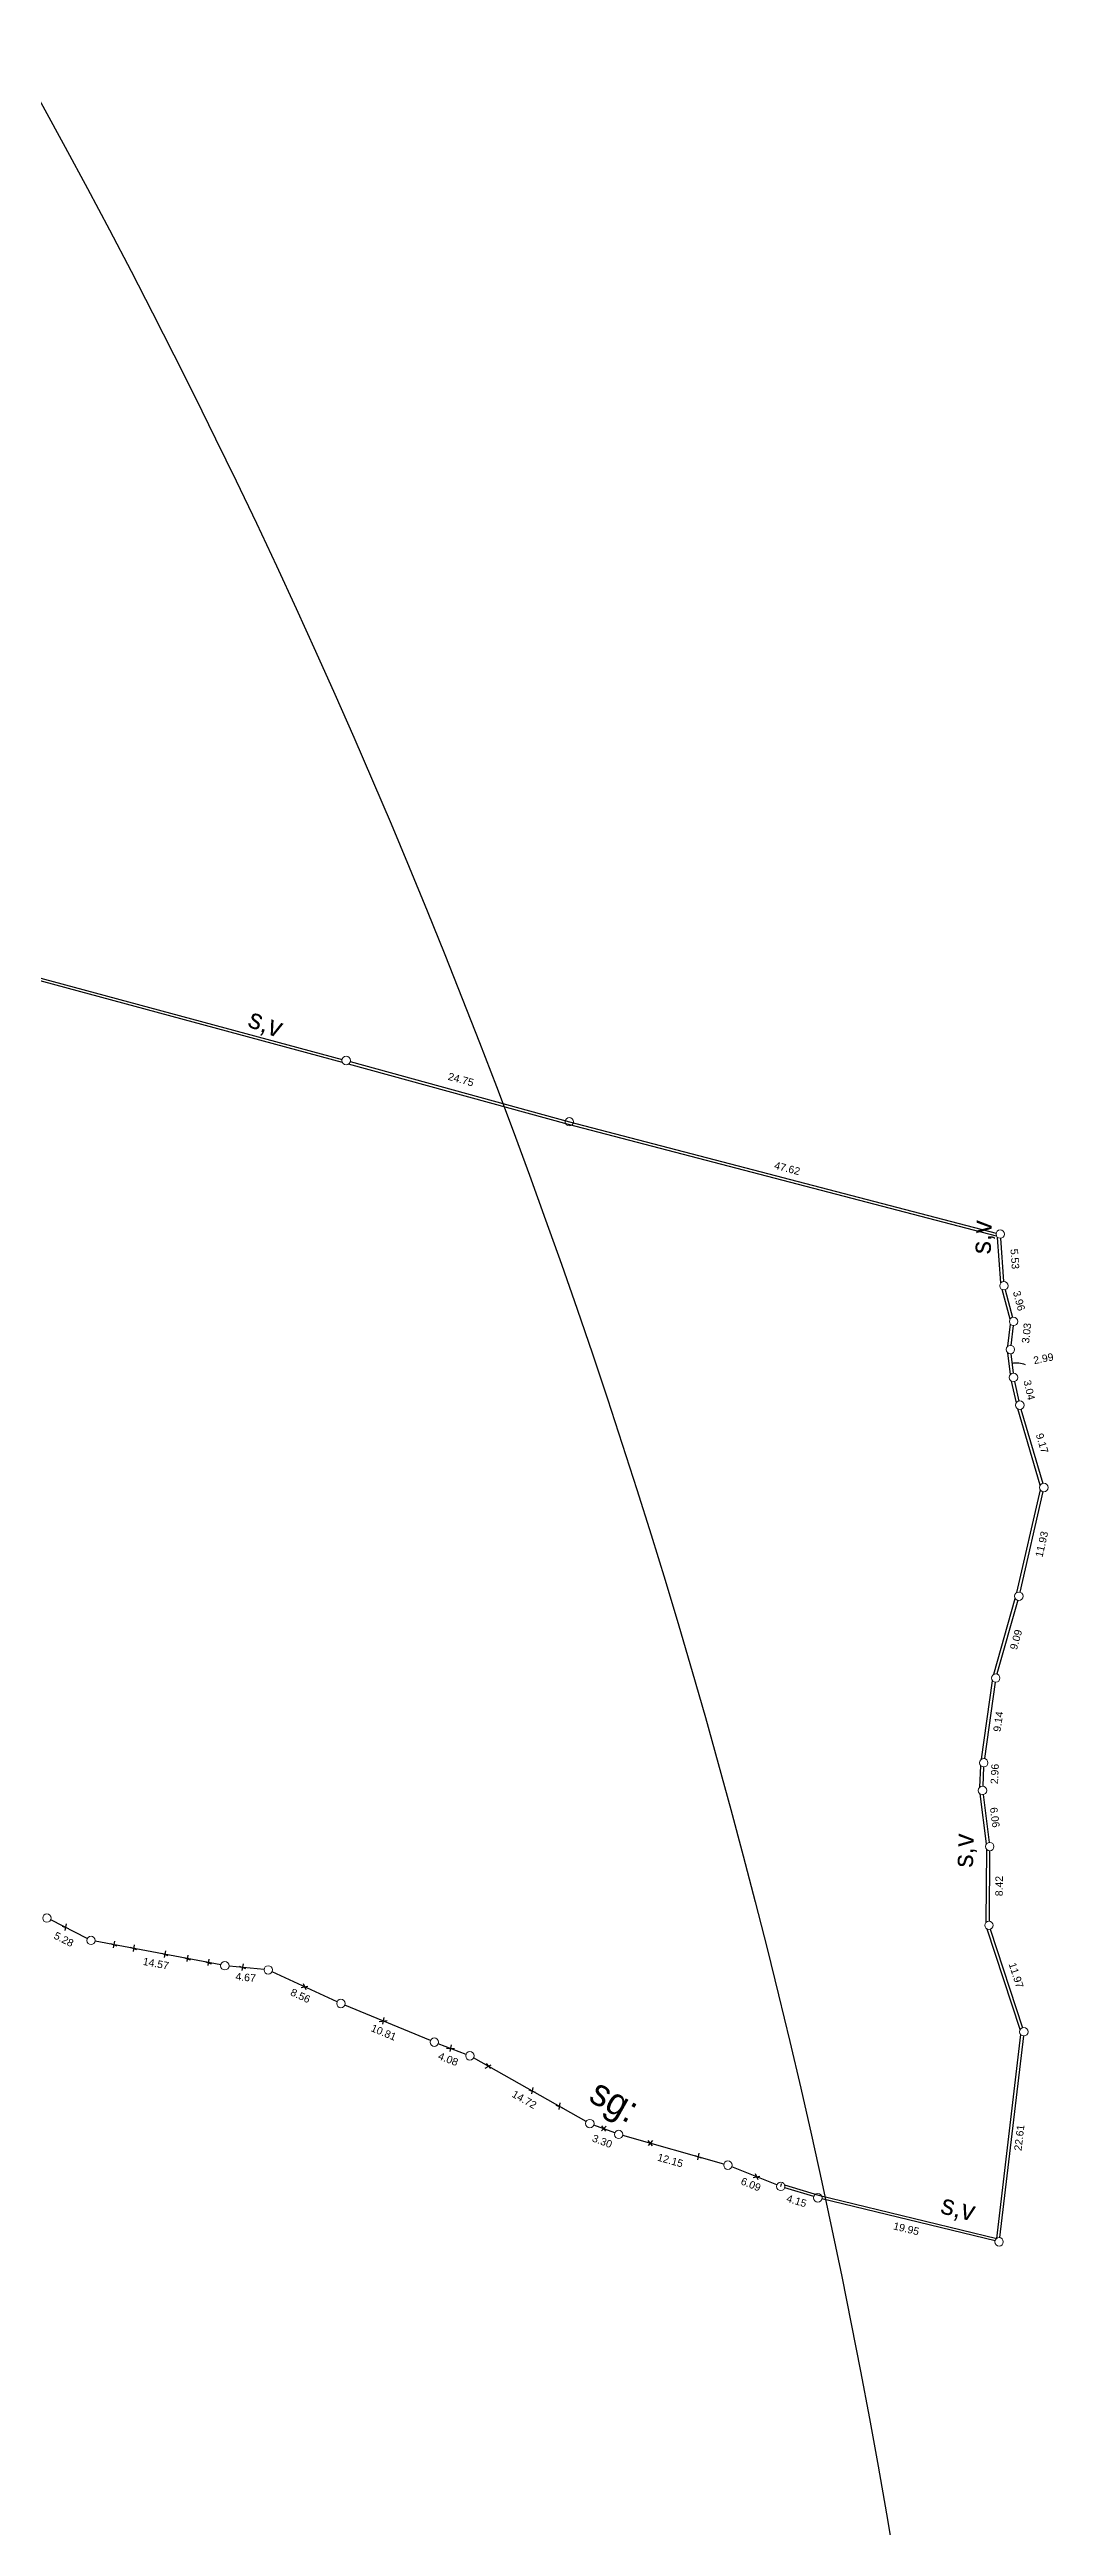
# Model space of a CAD drawing. Header units: inches. Extents: x 155688 to 157349, y 190936 to 192590.
# Drawn here: x 157240.8 to 157348.9, y 191903.1 to 192167.9 of the extents above; entities that cross this region are included whole.
import ezdxf

# ---------------------------------------------------------------- set-up
doc = ezdxf.new("R2010")
doc.units = ezdxf.units.IN
doc.header["$MEASUREMENT"] = 0
doc.header["$PDMODE"] = 32
doc.header["$PDSIZE"] = 0.5
doc.layers.add('DIMENSION', color=140, linetype='Continuous')
doc.layers.add('selk', color=7, linetype='Continuous')
doc.layers.add('SUB CIRCLE', color=2, linetype='Continuous', lineweight=20)
doc.styles.get("Standard").update_dxf_attribs({"font": 'arial.ttf'})
doc.styles.add('STYLE2', font='ara-4.shx')
doc.dimstyles.get("Standard").update_dxf_attribs({"dimtxt": 0.18, "dimasz": 0.18, "dimexe": 0.18, "dimexo": 0.0625, "dimgap": 0.09, "dimtad": 0, "dimtih": 1, "dimtoh": 1, "dimdec": 4, "dimzin": 0, "dimdsep": 46, "dimtxsty": 'Standard', "dimcen": 0.09, "dimadec": 0, "dimazin": 0, "dimtfac": 1, "dimtdec": 4, "dimtofl": 0, "dimtmove": 0, "dimatfit": 3, "dimfxl": 1, "dimtolj": 1, "dimtzin": 0, "dimarcsym": 0})

# ---------------------------------------------------------------- blocks, each defined once
blk = doc.blocks.new('*D90')
at = {"layer": 'DEFPOINTS', "color": 0, "transparency": 16777216}
for p in [(160008.59, 191617.55, 0.91), (160008.03, 191616.46), (160013.3, 191615.16, 0.91)]:
    blk.add_point(p, dxfattribs=at)
at = {"layer": 'DIMENSION', "color": 0, "transparency": 16777216, "insert": (160010.39, 191615.27), "char_height": 0.8, "attachment_point": 5, "rotation": 333.1148}
blk.add_mtext('\\A1;5.28', dxfattribs=at)
blk = doc.blocks.new('*D91')
at = {"layer": 'DEFPOINTS', "color": 0, "transparency": 16777216}
for p in [(160013.3, 191615.16, 0.91), (160027.61, 191612.45, 0.91), (160027.4, 191611.32)]:
    blk.add_point(p, dxfattribs=at)
at = {"layer": 'DIMENSION', "color": 0, "transparency": 16777216, "insert": (160020.24, 191612.68), "char_height": 0.8, "attachment_point": 5, "rotation": 349.2724}
blk.add_mtext('\\A1;14.57', dxfattribs=at)
blk = doc.blocks.new('*D92')
at = {"layer": 'DEFPOINTS', "color": 0, "transparency": 16777216}
for p in [(160027.61, 191612.45, 0.91), (160032.26, 191612.01, 0.91), (160027.52, 191611.43)]:
    blk.add_point(p, dxfattribs=at)
at = {"layer": 'DIMENSION', "color": 0, "transparency": 16777216, "insert": (160029.84, 191611.21), "char_height": 0.8, "attachment_point": 5, "rotation": 354.5143}
blk.add_mtext('\\A1;4.67', dxfattribs=at)
blk = doc.blocks.new('*D93')
at = {"layer": 'DEFPOINTS', "color": 0, "transparency": 16777216}
for p in [(160032.26, 191612.01, 0.91), (160031.81, 191611.04), (160040.03, 191608.41, 0.91)]:
    blk.add_point(p, dxfattribs=at)
at = {"layer": 'DIMENSION', "color": 0, "transparency": 16777216, "insert": (160035.7, 191609.24), "char_height": 0.8, "attachment_point": 5, "rotation": 335.1804}
blk.add_mtext('\\A1;8.56', dxfattribs=at)
blk = doc.blocks.new('*D94')
at = {"layer": 'DEFPOINTS', "color": 0, "transparency": 16777216}
for p in [(160039.6, 191607.39), (160040.03, 191608.41, 0.91), (160050.01, 191604.28, 0.91)]:
    blk.add_point(p, dxfattribs=at)
at = {"layer": 'DIMENSION', "color": 0, "transparency": 16777216, "insert": (160044.6, 191605.32), "char_height": 0.8, "attachment_point": 5, "rotation": 337.538}
blk.add_mtext('\\A1;10.81', dxfattribs=at)
blk = doc.blocks.new('*D95')
at = {"layer": 'DEFPOINTS', "color": 0, "transparency": 16777216}
for p in [(160050.01, 191604.28, 0.91), (160049.6, 191603.21), (160053.82, 191602.82, 0.91)]:
    blk.add_point(p, dxfattribs=at)
at = {"layer": 'DIMENSION', "color": 0, "transparency": 16777216, "insert": (160051.5, 191602.47), "char_height": 0.8, "attachment_point": 5, "rotation": 338.9443}
blk.add_mtext('\\A1;4.08', dxfattribs=at)
blk = doc.blocks.new('*D96')
at = {"layer": 'DEFPOINTS', "color": 0, "transparency": 16777216}
for p in [(160053.82, 191602.82, 0.91), (160066.05, 191594.54), (160066.64, 191595.58, 0.91)]:
    blk.add_point(p, dxfattribs=at)
at = {"layer": 'DIMENSION', "color": 0, "transparency": 16777216, "insert": (160059.64, 191598.15), "char_height": 0.8, "attachment_point": 5, "rotation": 330.5583}
blk.add_mtext('\\A1;14.72', dxfattribs=at)
blk = doc.blocks.new('*D97')
at = {"layer": 'DEFPOINTS', "color": 0, "transparency": 16777216}
for p in [(160066.19, 191594.36), (160066.64, 191595.58, 0.91), (160069.73, 191594.42, 0.91)]:
    blk.add_point(p, dxfattribs=at)
at = {"layer": 'DIMENSION', "color": 0, "transparency": 16777216, "insert": (160067.97, 191593.69), "char_height": 0.8, "attachment_point": 5, "rotation": 339.4094}
blk.add_mtext('\\A1;3.30', dxfattribs=at)
blk = doc.blocks.new('*D98')
at = {"layer": 'DEFPOINTS', "color": 0, "transparency": 16777216}
for p in [(160069.73, 191594.42, 0.91), (160081.42, 191591.13, 0.91), (160081.1, 191589.99)]:
    blk.add_point(p, dxfattribs=at)
at = {"layer": 'DIMENSION', "color": 0, "transparency": 16777216, "insert": (160075.25, 191591.64), "char_height": 0.8, "attachment_point": 5, "rotation": 344.2827}
blk.add_mtext('\\A1;12.15', dxfattribs=at)
blk = doc.blocks.new('*D99')
at = {"layer": 'DEFPOINTS', "color": 0, "transparency": 16777216}
for p in [(160081.42, 191591.13, 0.91), (160087.06, 191588.86, 0.91), (160086.7, 191587.95)]:
    blk.add_point(p, dxfattribs=at)
at = {"layer": 'DIMENSION', "color": 0, "transparency": 16777216, "insert": (160083.87, 191589.08), "char_height": 0.8, "attachment_point": 5, "rotation": 338.0884}
blk.add_mtext('\\A1;6.09', dxfattribs=at)
blk = doc.blocks.new('*D100')
at = {"layer": 'DEFPOINTS', "color": 0, "transparency": 16777216}
for p in [(160087.06, 191588.86, 0.91), (160090.74, 191586.7), (160091.03, 191587.64, 0.91)]:
    blk.add_point(p, dxfattribs=at)
at = {"layer": 'DIMENSION', "color": 0, "transparency": 16777216, "insert": (160088.76, 191587.31), "char_height": 0.8, "attachment_point": 5, "rotation": 342.949}
blk.add_mtext('\\A1;4.15', dxfattribs=at)
blk = doc.blocks.new('*D101')
at = {"layer": 'DEFPOINTS', "color": 0, "transparency": 16777216}
for p in [(160091.03, 191587.64, 0.91), (160110.42, 191582.94, 0.91), (160110.19, 191581.98)]:
    blk.add_point(p, dxfattribs=at)
at = {"layer": 'DIMENSION', "color": 0, "transparency": 16777216, "insert": (160100.49, 191584.34), "char_height": 0.8, "attachment_point": 5, "rotation": 346.3552}
blk.add_mtext('\\A1;19.95', dxfattribs=at)
blk = doc.blocks.new('*D102')
at = {"layer": 'DEFPOINTS', "color": 0, "transparency": 16777216}
for p in [(160113.06, 191605.4, 0.91), (160113.9, 191605.3), (160110.42, 191582.94, 0.91)]:
    blk.add_point(p, dxfattribs=at)
at = {"layer": 'DIMENSION', "color": 0, "transparency": 16777216, "insert": (160112.58, 191594.07), "char_height": 0.8, "attachment_point": 5, "rotation": 83.2801}
blk.add_mtext('\\A1;22.61', dxfattribs=at)
blk = doc.blocks.new('*D103')
at = {"layer": 'DEFPOINTS', "color": 0, "transparency": 16777216}
for p in [(160109.33, 191616.77, 0.91), (160110.38, 191617.11), (160113.06, 191605.4, 0.91)]:
    blk.add_point(p, dxfattribs=at)
at = {"layer": 'DIMENSION', "color": 0, "transparency": 16777216, "insert": (160112.24, 191611.43), "char_height": 0.8, "attachment_point": 5, "rotation": 288.158}
blk.add_mtext('\\A1;11.97', dxfattribs=at)
blk = doc.blocks.new('*D104')
at = {"layer": 'DEFPOINTS', "color": 0, "transparency": 16777216}
for p in [(160109.41, 191625.19, 0.91), (160110.46, 191625.18), (160109.33, 191616.77, 0.91)]:
    blk.add_point(p, dxfattribs=at)
at = {"layer": 'DIMENSION', "color": 0, "transparency": 16777216, "insert": (160110.42, 191620.97), "char_height": 0.8, "attachment_point": 5, "rotation": 89.4689}
blk.add_mtext('\\A1;8.42', dxfattribs=at)
blk = doc.blocks.new('*D105')
at = {"layer": 'DEFPOINTS', "color": 0, "transparency": 16777216}
for p in [(160108.64, 191631.19, 0.91), (160109.41, 191625.19, 0.91), (160110.34, 191625.31)]:
    blk.add_point(p, dxfattribs=at)
at = {"layer": 'DIMENSION', "color": 0, "transparency": 16777216, "insert": (160109.96, 191628.31), "char_height": 0.8, "attachment_point": 5, "rotation": 277.3127}
blk.add_mtext('\\A1;6.06', dxfattribs=at)
blk = doc.blocks.new('*D106')
at = {"layer": 'DEFPOINTS', "color": 0, "transparency": 16777216}
for p in [(160108.78, 191634.15, 0.91), (160108.64, 191631.19, 0.91), (160109.86, 191631.14)]:
    blk.add_point(p, dxfattribs=at)
at = {"layer": 'DIMENSION', "color": 0, "transparency": 16777216, "insert": (160109.95, 191632.95), "char_height": 0.8, "attachment_point": 5, "rotation": 87.3693}
blk.add_mtext('\\A1;2.96', dxfattribs=at)
blk = doc.blocks.new('*D107')
at = {"layer": 'DEFPOINTS', "color": 0, "transparency": 16777216}
for p in [(160110.06, 191643.21, 0.91), (160110.97, 191643.08), (160108.78, 191634.15, 0.91)]:
    blk.add_point(p, dxfattribs=at)
at = {"layer": 'DIMENSION', "color": 0, "transparency": 16777216, "insert": (160110.33, 191638.55), "char_height": 0.8, "attachment_point": 5, "rotation": 81.9514}
blk.add_mtext('\\A1;9.14', dxfattribs=at)
blk = doc.blocks.new('*D108')
at = {"layer": 'DEFPOINTS', "color": 0, "transparency": 16777216}
for p in [(160112.53, 191651.95, 0.91), (160110.06, 191643.21, 0.91), (160110.99, 191642.94)]:
    blk.add_point(p, dxfattribs=at)
at = {"layer": 'DIMENSION', "color": 0, "transparency": 16777216, "insert": (160112.23, 191647.31), "char_height": 0.8, "attachment_point": 5, "rotation": 74.214}
blk.add_mtext('\\A1;9.09', dxfattribs=at)
blk = doc.blocks.new('*D109')
at = {"layer": 'DEFPOINTS', "color": 0, "transparency": 16777216}
for p in [(160115.2, 191663.58, 0.91), (160116.31, 191663.32), (160112.53, 191651.95, 0.91)]:
    blk.add_point(p, dxfattribs=at)
at = {"layer": 'DIMENSION', "color": 0, "transparency": 16777216, "insert": (160114.98, 191657.51), "char_height": 0.8, "attachment_point": 5, "rotation": 77.0414}
blk.add_mtext('\\A1;11.93', dxfattribs=at)
blk = doc.blocks.new('*D110')
at = {"layer": 'DEFPOINTS', "color": 0, "transparency": 16777216}
for p in [(160112.63, 191672.37, 0.91), (160113.73, 191672.7), (160115.2, 191663.58, 0.91)]:
    blk.add_point(p, dxfattribs=at)
at = {"layer": 'DIMENSION', "color": 0, "transparency": 16777216, "insert": (160115.02, 191668.3), "char_height": 0.8, "attachment_point": 5, "rotation": 286.2957}
blk.add_mtext('\\A1;9.17', dxfattribs=at)
blk = doc.blocks.new('*D111')
at = {"layer": 'DEFPOINTS', "color": 0, "transparency": 16777216}
for p in [(160111.96, 191675.34, 0.91), (160112.63, 191672.37, 0.91), (160113.94, 191672.67)]:
    blk.add_point(p, dxfattribs=at)
at = {"layer": 'DIMENSION', "color": 0, "transparency": 16777216, "insert": (160113.64, 191673.99), "char_height": 0.8, "attachment_point": 5, "rotation": 282.7984}
blk.add_mtext('\\A1;3.04', dxfattribs=at)
blk = doc.blocks.new('*D112')
at = {"layer": 'DEFPOINTS', "color": 0, "transparency": 16777216}
for p in [(160116.63, 191677.65), (160116.98, 191675.9, 0.91), (160114.05, 191675.31, 0.91)]:
    blk.add_point(p, dxfattribs=at)
at = {"layer": 'DIMENSION', "color": 0, "transparency": 16777216, "insert": (160115.16, 191677.35), "char_height": 0.8, "attachment_point": 5, "rotation": 11.3619}
blk.add_mtext('\\A1;2.99', dxfattribs=at)
blk = doc.blocks.new('*D113')
at = {"layer": 'DEFPOINTS', "color": 0, "transparency": 16777216}
for p in [(160111.97, 191681.32, 0.91), (160111.62, 191678.32, 0.91), (160113.13, 191678.14)]:
    blk.add_point(p, dxfattribs=at)
at = {"layer": 'DIMENSION', "color": 0, "transparency": 16777216, "insert": (160113.35, 191680.07), "char_height": 0.8, "attachment_point": 5, "rotation": 83.434}
blk.add_mtext('\\A1;3.03', dxfattribs=at)
blk = doc.blocks.new('*D114')
at = {"layer": 'DEFPOINTS', "color": 0, "transparency": 16777216}
for p in [(160110.93, 191685.14, 0.91), (160111.97, 191681.32, 0.91), (160113.07, 191681.62)]:
    blk.add_point(p, dxfattribs=at)
at = {"layer": 'DIMENSION', "color": 0, "transparency": 16777216, "insert": (160112.55, 191683.53), "char_height": 0.8, "attachment_point": 5, "rotation": 285.1637}
blk.add_mtext('\\A1;3.96', dxfattribs=at)
blk = doc.blocks.new('*D115')
at = {"layer": 'DEFPOINTS', "color": 0, "transparency": 16777216}
for p in [(160110.54, 191690.66, 0.91), (160110.93, 191685.14, 0.91), (160112.3, 191685.24)]:
    blk.add_point(p, dxfattribs=at)
at = {"layer": 'DIMENSION', "color": 0, "transparency": 16777216, "insert": (160112.1, 191688), "char_height": 0.8, "attachment_point": 5, "rotation": 274.1255}
blk.add_mtext('\\A1;5.53', dxfattribs=at)
blk = doc.blocks.new('*D116')
at = {"layer": 'DEFPOINTS', "color": 0, "transparency": 16777216}
for p in [(160064.46, 191702.67, 0.91), (160064.72, 191703.69), (160110.54, 191690.66, 0.91)]:
    blk.add_point(p, dxfattribs=at)
at = {"layer": 'DIMENSION', "color": 0, "transparency": 16777216, "insert": (160087.76, 191697.68), "char_height": 0.8, "attachment_point": 5, "rotation": 345.3909}
blk.add_mtext('\\A1;47.62', dxfattribs=at)
blk = doc.blocks.new('*D117')
at = {"layer": 'DEFPOINTS', "color": 0, "transparency": 16777216}
for p in [(160040.93, 191710.45), (160040.59, 191709.21, 0.91), (160064.46, 191702.67, 0.91)]:
    blk.add_point(p, dxfattribs=at)
at = {"layer": 'DIMENSION', "color": 0, "transparency": 16777216, "insert": (160052.86, 191707.18), "char_height": 0.8, "attachment_point": 5, "rotation": 344.6665}
blk.add_mtext('\\A1;24.75', dxfattribs=at)
blk = doc.blocks.new('*D118')
at = {"layer": 'DEFPOINTS', "color": 0, "transparency": 16777216}
for p in [(159970.1, 191729.29), (159969.83, 191728.29, 0.91), (160040.59, 191709.21, 0.91)]:
    blk.add_point(p, dxfattribs=at)
at = {"layer": 'DIMENSION', "color": 0, "transparency": 16777216, "insert": (160005.48, 191719.75), "char_height": 0.8, "attachment_point": 5, "rotation": 344.9138}
blk.add_mtext('\\A1;73.28', dxfattribs=at)
blk = doc.blocks.new('esgt')
at = {"color": 0, "elevation": 0.907, "flags": 128}
for points in [[(160040.18802, 191709.01229), (159970.07672, 191727.9117)], [(160110.13672, 191690.45395), (160064.37845, 191702.38083), (160040.83409, 191708.83664)], [(160110.6116, 191685.45461), (160110.26186, 191690.30353)], [(160111.59266, 191681.56791), (160110.73314, 191684.73945)], [(160111.36428, 191678.68417), (160111.63357, 191681.02375)], [(160111.62242, 191675.64051), (160111.36323, 191677.94988)], [(160112.26511, 191672.63428), (160111.73971, 191674.94712)], [(160114.82189, 191663.81341), (160112.43812, 191671.96754)], [(160112.31181, 191652.3448), (160114.83638, 191663.31606)], [(160109.85952, 191643.61103), (160112.14902, 191651.70951)], [(160108.52687, 191634.52876), (160109.71295, 191642.91655)], [(160108.35667, 191631.54348), (160108.46188, 191633.83337)], [(160109.0717, 191625.48115), (160108.38609, 191630.82379)], [(160109.03708, 191617.10983), (160109.10886, 191624.85404)], [(160112.67537, 191605.62087), (160109.15342, 191616.35946)], [(160087.47359, 191589.05012), (160091.11239, 191587.93408), (160110.16064, 191583.31007), (160112.72777, 191605.09765)], [(160087.06495, 191588.86165), (160087.15292, 191589.14847)], [(160087.15324, 191589.1495), (160087.16509, 191589.14473)]]:
    blk.add_lwpolyline(points, dxfattribs=at)
at = {"color": 3, "elevation": 0.907, "flags": 128}
for points in [[(159970.26545, 191728.17153), (160040.15546, 191709.33178)], [(160041.02394, 191709.09566), (160064.45595, 191702.67065), (160110.1015, 191690.77316)], [(160110.56933, 191690.21082), (160110.90258, 191685.59049)], [(160111.05266, 191684.70732), (160111.85224, 191681.75699)], [(160111.9185, 191680.87561), (160111.67541, 191678.7637)], [(160111.67414, 191677.86946), (160111.90777, 191675.78785)], [(160112.05764, 191674.90183), (160112.53227, 191672.81247)], [(160112.75822, 191671.94173), (160115.07769, 191664.00758)], [(160115.10304, 191663.13712), (160112.62987, 191652.38919)], [(160112.40653, 191651.51763), (160110.17938, 191643.63968)], [(160109.99395, 191642.76109), (160108.83996, 191634.60022)], [(160108.7563, 191633.70513), (160108.66161, 191631.64418)], [(160108.69823, 191630.74832), (160109.35468, 191625.63299)], [(160109.40778, 191624.73667), (160109.33813, 191617.22164)], [(160012.89859, 191615.36715), (160008.98932, 191617.34916)], [(160027.17282, 191612.53542), (160013.74209, 191615.07989)], [(160109.47419, 191616.34406), (160112.92472, 191605.82325)], [(160031.81102, 191612.04867), (160028.06289, 191612.40864)], [(160039.61952, 191608.60155), (160032.66739, 191611.81676)], [(160049.59909, 191604.45559), (160040.44381, 191608.24072)], [(160053.403, 191602.97933), (160050.43491, 191604.12198)], [(160113.0123, 191604.94875), (160110.47161, 191583.38556)], [(160066.25107, 191595.80285), (160054.21484, 191602.59646)], [(160069.3067, 191594.58091), (160067.06421, 191595.42339)], [(160080.98578, 191591.25456), (160070.16113, 191594.30075)], [(160086.64746, 191589.02958), (160081.83645, 191590.96473)], [(160090.60273, 191587.7766), (160087.49517, 191588.7297)], [(160109.98165, 191583.04481), (160091.47025, 191587.5385)]]:
    blk.add_lwpolyline(points, dxfattribs=at)
at = {"layer": 'DIMENSION'}
blk.add_arc((160112.22848, 191673.7013, 0.907), 3.15782, 71.4961025, 97.9640587, dxfattribs=at)
at = {"layer": 'selk', "color": 0, "elevation": 0.907, "flags": 128}
for points in [[(160010.20475, 191616.68694), (160010.88316, 191616.4297)], [(160010.63093, 191616.93516), (160010.50887, 191616.22782)], [(160015.37466, 191614.83886), (160016.05307, 191614.58162)], [(160015.80084, 191615.08708), (160015.67877, 191614.37974)], [(160017.92794, 191614.6841), (160017.80588, 191613.97675)], [(160017.50177, 191614.43588), (160018.18018, 191614.17864)], [(160020.82477, 191613.80633), (160021.50318, 191613.54909)], [(160021.25094, 191614.05455), (160021.12888, 191613.34721)], [(160023.2313, 191613.35041), (160023.90972, 191613.09317)], [(160023.65748, 191613.59863), (160023.53542, 191612.89128)], [(160025.48719, 191612.92303), (160026.1656, 191612.66579)], [(160025.91337, 191613.17125), (160025.79131, 191612.4639)], [(160029.13822, 191612.40724), (160029.81663, 191612.15)], [(160029.56439, 191612.65546), (160029.44233, 191611.94811)], [(160035.76568, 191610.13598), (160036.47798, 191610.27395)], [(160035.99763, 191610.57123), (160036.26579, 191609.9054)], [(160044.11577, 191606.50083), (160044.9656, 191606.58774)], [(160044.61167, 191606.92967), (160044.48961, 191606.22232)], [(160051.80504, 191604.00471), (160051.68298, 191603.29737)], [(160051.30045, 191603.62402), (160052.18046, 191603.6223)], [(160055.46103, 191601.51669), (160056.09581, 191601.86808)], [(160055.54708, 191602.00232), (160056.00793, 191601.45199)], [(160060.10995, 191599.20243), (160060.78836, 191598.94519)], [(160060.53613, 191599.45065), (160060.41407, 191598.7433)], [(160063.02624, 191597.55639), (160063.70465, 191597.29914)], [(160063.45242, 191597.8046), (160063.33036, 191597.09726)], [(160067.88462, 191595.33863), (160068.31599, 191594.75525)], [(160068.37733, 191595.31681), (160067.89198, 191594.78796)], [(160072.85659, 191593.77601), (160073.30816, 191593.20811)], [(160073.34977, 191593.77148), (160072.88326, 191593.22594)], [(160077.87363, 191592.16553), (160078.55204, 191591.90829)], [(160078.29981, 191592.41375), (160078.17775, 191591.70641)], [(160084.11613, 191589.81403), (160084.82478, 191589.9697)], [(160084.33717, 191590.25492), (160084.62183, 191589.59598)]]:
    blk.add_lwpolyline(points, dxfattribs=at)
at = {"layer": 'SUB CIRCLE'}
for centre in [(160040.58995, 191709.21465, 0.907), (160064.45595, 191702.67065, 0.907), (160110.53695, 191690.65965, 0.907), (160110.93495, 191685.14165, 0.907), (160111.96995, 191681.32265, 0.907), (160111.62395, 191678.31665, 0.907), (160111.95795, 191675.34065, 0.907), (160112.63195, 191672.37365, 0.907), (160115.20395, 191663.57565, 0.907), (160112.52895, 191651.95065, 0.907), (160110.05695, 191643.20665, 0.907), (160108.77695, 191634.15465, 0.907), (160108.64095, 191631.19465, 0.907), (160109.41195, 191625.18665, 0.907), (160008.58795, 191617.55265, 0.907), (160109.33395, 191616.77165, 0.907), (160013.29995, 191615.16365, 0.907), (160027.61495, 191612.45165, 0.907), (160032.25895, 191612.00565, 0.907), (160040.02795, 191608.41265, 0.907), (160050.01495, 191604.28365, 0.907), (160113.06495, 191605.39565, 0.907), (160053.82295, 191602.81765, 0.907), (160066.64295, 191595.58165, 0.907), (160069.72795, 191594.42265, 0.907), (160081.41895, 191591.13265, 0.907), (160087.06495, 191588.86165, 0.907), (160091.03295, 191587.64465, 0.907), (160110.41895, 191582.93865, 0.907)]:
    blk.add_circle(centre, 0.45, dxfattribs=at)
at = {"color": 4, "linetype": 'Continuous', "style": 'STYLE2'}
for s, height, rotation, p in [('s,v', 2.120371, 339.4359673, (160029.93497, 191712.88292)), ('s,v', 2.120371, 87.8515272, (160109.50754, 191688.47772)), ('s,v', 2.120371, 87.8515272, (160107.60036, 191622.91475)), ('sg:', 2.88, 330.5391382, (160066.37064, 191598.06952)), ('s,v', 2.120371, 345.2929703, (160104.04181, 191586.02942))]:
    blk.add_text(s, height=height, rotation=rotation, dxfattribs=at).set_placement(p)
at = {"layer": 'DIMENSION'}
for p1, p2, distance, picture, middle in [((160040.58995, 191709.21465, 0.907), (159969.83095, 191728.28865, 0.907), -1.03307, '*D118', (160005.47933, 191719.74912)), ((160064.45595, 191702.67065, 0.907), (160040.58995, 191709.21465, 0.907), -1.28072, '*D117', (160052.86162, 191707.17778)), ((160110.53695, 191690.65965, 0.907), (160064.45595, 191702.67065, 0.907), -1.04935, '*D116', (160087.76113, 191697.68058)), ((160110.53695, 191690.65965, 0.907), (160110.93495, 191685.14165, 0.907), 1.3673, '*D115', (160112.09972, 191687.99902)), ((160110.93495, 191685.14165, 0.907), (160111.96995, 191681.32265, 0.907), 1.14191, '*D114', (160112.55461, 191683.53085)), ((160115.20395, 191663.57565, 0.907), (160112.63195, 191672.37365, 0.907), -1.1461, '*D110', (160115.01801, 191668.29624)), ((160112.52895, 191651.95065, 0.907), (160115.20395, 191663.57565, 0.907), -1.1387, '*D109', (160114.97615, 191657.5078)), ((160112.52895, 191651.95065, 0.907), (160110.05695, 191643.20665, 0.907), 0.96916, '*D108', (160112.22557, 191647.315)), ((160108.77695, 191634.15465, 0.907), (160110.05695, 191643.20665, 0.907), -0.92715, '*D107', (160110.33497, 191638.55084)), ((160108.64095, 191631.19465, 0.907), (160109.41195, 191625.18665, 0.907), 0.93642, '*D105', (160109.95526, 191628.30985)), ((160109.33395, 191616.77165, 0.907), (160109.41195, 191625.18665, 0.907), -1.04931, '*D104', (160110.42222, 191620.96943)), ((160013.29995, 191615.16365, 0.907), (160008.58795, 191617.55265, 0.907), 1.22519, '*D90', (160010.38992, 191615.26539)), ((160013.29995, 191615.16365, 0.907), (160027.61495, 191612.45165, 0.907), -1.14696, '*D91', (160020.24396, 191612.68074)), ((160113.06495, 191605.39565, 0.907), (160109.33395, 191616.77165, 0.907), -1.09722, '*D103', (160112.24203, 191611.42559)), ((160032.25895, 191612.00565, 0.907), (160027.61495, 191612.45165, 0.907), 1.02774, '*D92', (160029.83871, 191611.20563)), ((160040.02795, 191608.41265, 0.907), (160032.25895, 191612.00565, 0.907), 1.06291, '*D93', (160035.69729, 191609.24442)), ((160050.01495, 191604.28365, 0.907), (160040.02795, 191608.41265, 0.907), 1.10877, '*D94', (160044.59783, 191605.32351)), ((160053.82295, 191602.81765, 0.907), (160050.01495, 191604.28365, 0.907), 1.15397, '*D95', (160051.50436, 191602.47373)), ((160110.41895, 191582.93865, 0.907), (160113.06495, 191605.39565, 0.907), -0.84008, '*D102', (160112.57626, 191594.06885)), ((160053.82295, 191602.81765, 0.907), (160066.64295, 191595.58165, 0.907), -1.20062, '*D96', (160059.6428, 191598.15409)), ((160069.72795, 191594.42265, 0.907), (160081.41895, 191591.13265, 0.907), -1.18242, '*D98', (160075.25315, 191591.63944)), ((160081.41895, 191591.13265, 0.907), (160087.06495, 191588.86165, 0.907), -0.98713, '*D99', (160083.87358, 191589.08134)), ((160087.06495, 191588.86165, 0.907), (160091.03295, 191587.64465, 0.907), -0.98522, '*D100', (160088.76007, 191587.31124)), ((160091.03295, 191587.64465, 0.907), (160110.41895, 191582.93865, 0.907), -0.98329, '*D101', (160100.494, 191584.33612))]:
    dim = blk.add_aligned_dim(p1=p1, p2=p2, distance=distance, dimstyle='Standard', dxfattribs=at)
    dim.commit()
    dim.dimension.update_dxf_attribs({"geometry": picture, "text_midpoint": middle})
for base, p1, p2, angle, picture, middle in [((160113.12804, 191678.14353), (160111.96995, 191681.32265, 0.907), (160111.62395, 191678.31665, 0.907), 263.433972, '*D113', (160113.34977, 191680.06985)), ((160116.63225, 191677.64567), (160114.04634, 191675.31351, 0.907), (160116.98233, 191675.90348, 0.907), 11.3619086, '*D112', (160115.16425, 191677.35068)), ((160113.94026, 191672.67086), (160111.95795, 191675.34065, 0.907), (160112.63195, 191672.37365, 0.907), 282.7984233, '*D111', (160113.64165, 191673.98535)), ((160109.86183, 191631.13856), (160108.77695, 191634.15465, 0.907), (160108.64095, 191631.19465, 0.907), 267.3693413, '*D106', (160109.94504, 191632.94964)), ((160066.18586, 191594.36497), (160069.72795, 191594.42265, 0.907), (160066.64295, 191595.58165, 0.907), 159.409362, '*D97', (160067.97484, 191593.69287))]:
    dim = blk.add_linear_dim(base=base, p1=p1, p2=p2, angle=angle, dimstyle='Standard', dxfattribs=at)
    dim.commit()
    dim.dimension.update_dxf_attribs({"geometry": picture, "text_midpoint": middle, "dimtype": 129})

msp = doc.modelspace()

# ---------------------------------------------------------------- linework, layer by layer
at = {"color": 3}
msp.add_circle((156515.123, 191763.142), 827.23, dxfattribs=at)

# ---------------------------------------------------------------- block references
at = {"color": 1, "linetype": 'Continuous'}
msp.add_blockref('esgt', (-2768.037, 350.613, 235.151), dxfattribs=at)

doc.saveas('drawing.dxf')
